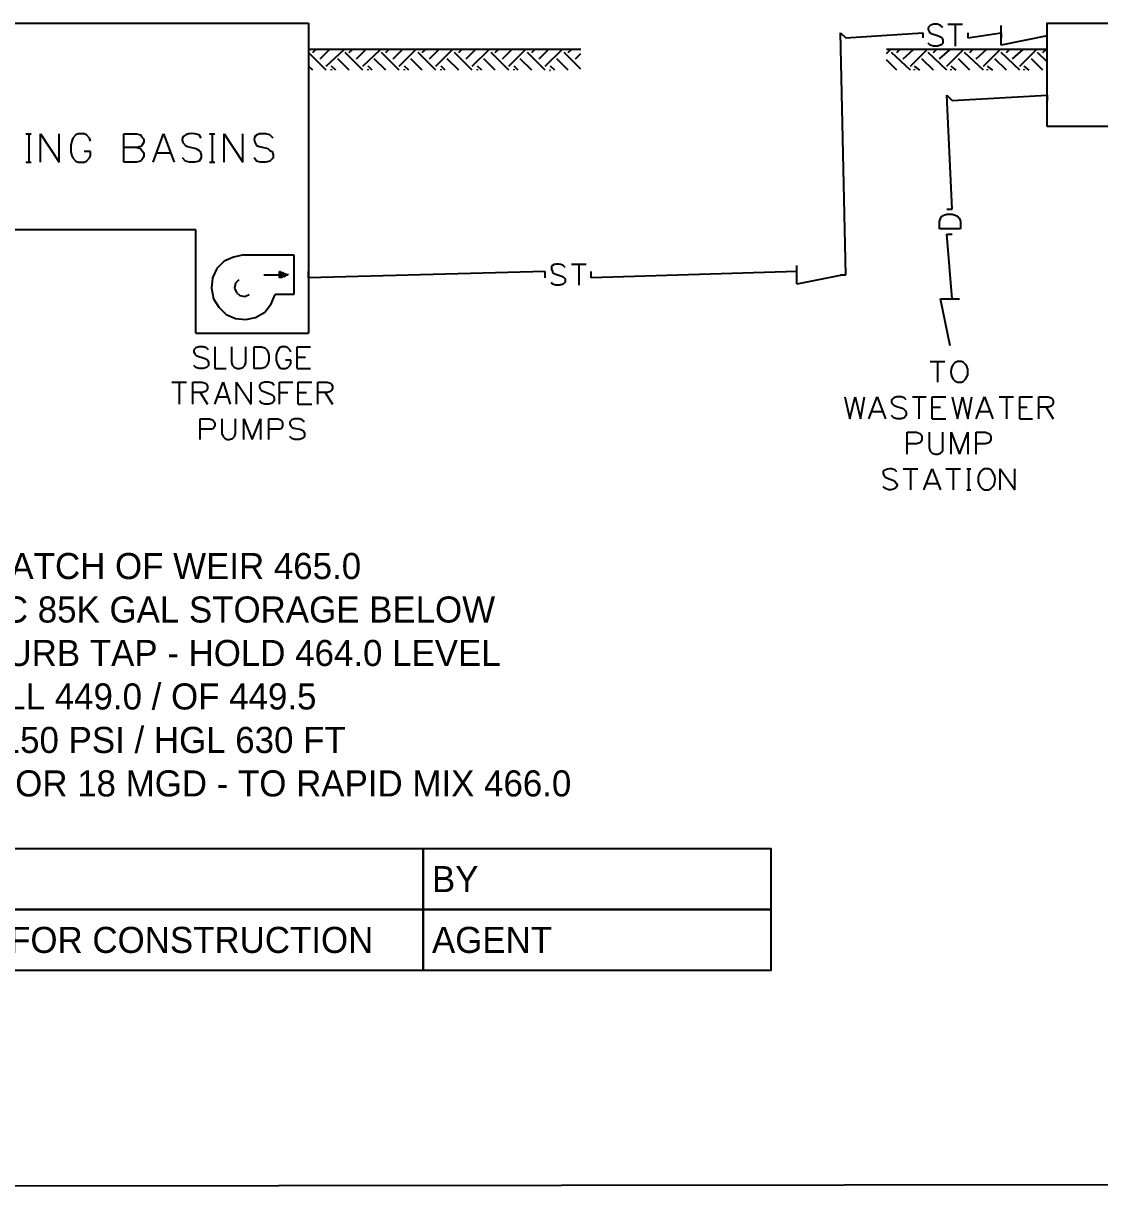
# Model space of a CAD drawing. Header units: metres. Extents: x 45 to 1207, y 17 to 774.
# Drawn here: x 389.2 to 636.8, y 17 to 284.9 of the extents above; entities that cross this region are included whole.
import ezdxf

# ---------------------------------------------------------------- set-up
doc = ezdxf.new("R2010")
doc.units = ezdxf.units.M
doc.layers.add('REV-AGENT', color=1, linetype='Continuous')

msp = doc.modelspace()

# ---------------------------------------------------------------- linework, layer by layer
for p, q in [((280.56, 284.88), (454.8, 284.88)), ((454.8, 284.88), (454.8, 213.6)), ((597.84, 284.4), (597.36, 283.92)), ((597.36, 283.92), (597.36, 283.44)), ((598.56, 284.64), (597.84, 284.4)), ((599.52, 284.64), (598.56, 284.64)), ((600.24, 284.4), (599.52, 284.64)), ((600.72, 283.92), (600.24, 284.4)), ((601.92, 284.64), (605.28, 284.64)), ((603.6, 284.64), (603.6, 279.6)), ((614.16, 279.84), (614.16, 284.4)), ((578.4, 227.04), (577.2, 282.72)), ((578.4, 227.04), (577.2, 282.72)), ((577.2, 282.72), (578.4, 281.52)), ((577.2, 282.72), (578.4, 281.52)), ((578.4, 281.52), (596.16, 282.72)), ((578.4, 281.52), (596.16, 282.72)), ((596.16, 282.72), (596.16, 281.52)), ((597.36, 283.44), (597.6, 282.96)), ((597.6, 282.96), (597.84, 282.72)), ((597.84, 282.72), (598.32, 282.48)), ((598.32, 282.48), (599.76, 282)), ((599.76, 282), (600.24, 281.76)), ((600.24, 281.76), (600.48, 281.52)), ((600.48, 281.52), (600.72, 281.04)), ((606.48, 282.72), (606.48, 281.52)), ((606.48, 281.52), (614.16, 282.72)), ((606.48, 281.52), (614.16, 282.72)), ((614.16, 282.72), (614.16, 281.52)), ((624.72, 282), (614.16, 279.84)), ((517.44, 278.88), (454.8, 278.88)), ((455.76, 278.16), (456.48, 278.88)), ((457.44, 276.72), (459.6, 278.88)), ((458.88, 275.04), (462.96, 278.88)), ((464.16, 278.16), (464.88, 278.88)), ((465.84, 276.72), (468, 278.88)), ((467.28, 275.04), (471.36, 278.88)), ((472.56, 278.16), (473.28, 278.88)), ((474.24, 276.72), (476.4, 278.88)), ((475.68, 275.04), (479.52, 278.88)), ((480.96, 278.16), (481.68, 278.88)), ((482.64, 276.72), (484.8, 278.88)), ((484.08, 275.04), (487.92, 278.88)), ((489.36, 278.16), (490.08, 278.88)), ((491.04, 276.72), (493.2, 278.88)), ((492.48, 275.04), (496.32, 278.88)), ((497.76, 278.16), (498.48, 278.88)), ((499.44, 276.72), (501.6, 278.88)), ((500.88, 275.04), (504.72, 278.88)), ((506.16, 278.16), (506.88, 278.88)), ((507.84, 276.72), (510, 278.88)), ((509.28, 275.04), (513.12, 278.88)), ((514.56, 278.16), (515.28, 278.88)), ((624.72, 278.88), (587.76, 278.88)), ((587.76, 277.92), (588.72, 278.88)), ((590.16, 278.16), (590.88, 278.88)), ((591.6, 276.72), (594, 278.88)), ((593.28, 275.04), (597.12, 278.88)), ((597.84, 279.84), (597.36, 280.32)), ((598.56, 279.6), (597.84, 279.84)), ((599.52, 279.6), (598.56, 279.6)), ((598.56, 278.16), (599.28, 278.88)), ((600.24, 279.84), (599.52, 279.6)), ((600, 276.72), (602.4, 278.88)), ((600.72, 280.32), (600.24, 279.84)), ((600.72, 281.04), (600.72, 280.32)), ((601.68, 275.04), (605.52, 278.88)), ((606.96, 278.16), (607.68, 278.88)), ((608.4, 276.72), (610.8, 278.88)), ((610.08, 275.04), (613.92, 278.88)), ((615.36, 278.16), (616.08, 278.88)), ((616.8, 276.72), (619.2, 278.88)), ((618.48, 275.04), (622.32, 278.88)), ((623.76, 278.16), (624.48, 278.88)), ((458.88, 274.08), (454.8, 278.16)), ((464.16, 274.08), (461.52, 276.72)), ((467.28, 274.08), (463.2, 278.16)), ((472.56, 274.08), (469.92, 276.72)), ((475.68, 274.08), (471.6, 278.16)), ((480.96, 274.08), (478.32, 276.72)), ((484.08, 274.08), (480, 278.16)), ((489.36, 274.08), (486.72, 276.72)), ((492.48, 274.08), (488.4, 278.16)), ((497.76, 274.08), (495.12, 276.72)), ((500.88, 274.08), (496.8, 278.16)), ((506.16, 274.08), (503.52, 276.72)), ((509.28, 274.08), (505.2, 278.16)), ((514.56, 274.08), (511.92, 276.72)), ((517.44, 274.32), (513.6, 278.16)), ((516.24, 276.72), (517.44, 277.92)), ((590.16, 274.08), (587.76, 276.48)), ((593.28, 274.08), (588.96, 278.16)), ((598.56, 274.08), (595.92, 276.72)), ((601.68, 274.08), (597.36, 278.16)), ((606.96, 274.08), (604.32, 276.72)), ((610.08, 274.08), (605.76, 278.16)), ((615.36, 274.08), (612.72, 276.72)), ((618.48, 274.08), (614.16, 278.16)), ((623.76, 274.08), (621.12, 276.72)), ((624.72, 276), (622.56, 278.16)), ((455.76, 274.08), (454.8, 275.04)), ((461.04, 274.08), (460.08, 275.04)), ((460.08, 274.08), (460.08, 274.32)), ((469.44, 274.08), (468.48, 275.04)), ((468.48, 274.08), (468.48, 274.32)), ((477.84, 274.08), (476.88, 275.04)), ((476.88, 274.08), (476.88, 274.32)), ((486.24, 274.08), (485.28, 275.04)), ((485.28, 274.08), (485.28, 274.32)), ((494.64, 274.08), (493.68, 275.04)), ((493.68, 274.08), (493.68, 274.32)), ((503.04, 274.08), (502.08, 275.04)), ((502.08, 274.08), (502.08, 274.32)), ((510.24, 274.08), (510.48, 274.08)), ((511.44, 274.08), (510.48, 275.04)), ((595.44, 274.08), (594.24, 275.04)), ((594.24, 274.08), (594.24, 274.32)), ((603.84, 274.08), (602.64, 275.04)), ((602.64, 274.08), (602.64, 274.32)), ((612.24, 274.08), (611.04, 275.04)), ((611.04, 274.08), (611.04, 274.32)), ((620.64, 274.08), (619.44, 275.04)), ((619.44, 274.08), (619.44, 274.32)), ((602.88, 242.16), (601.68, 268.32)), ((602.88, 242.16), (601.68, 268.32)), ((601.68, 268.32), (602.88, 267.12)), ((601.68, 268.32), (602.88, 267.12)), ((602.88, 267.12), (624.72, 268.32)), ((602.88, 267.12), (624.72, 268.32)), ((624.72, 268.32), (624.72, 267.12)), ((389.76, 259.44), (390.96, 259.44)), ((390.48, 252.96), (390.48, 259.44)), ((393.12, 252.96), (393.12, 259.44)), ((393.12, 259.44), (397.44, 252.96)), ((397.44, 252.96), (397.44, 259.44)), ((400.32, 257.76), (400.08, 256.8)), ((400.56, 258.48), (400.32, 257.76)), ((401.28, 259.2), (400.56, 258.48)), ((401.76, 259.44), (401.28, 259.2)), ((403.2, 259.44), (401.76, 259.44)), ((403.68, 259.2), (403.2, 259.44)), ((404.4, 258.48), (403.68, 259.2)), ((404.64, 257.76), (404.4, 258.48)), ((412.32, 252.96), (412.32, 259.44)), ((412.32, 259.44), (415.2, 259.44)), ((415.2, 259.44), (416.16, 259.2)), ((416.16, 259.2), (416.4, 258.72)), ((416.4, 258.72), (416.88, 258.24)), ((416.88, 257.52), (416.4, 256.8)), ((416.88, 258.24), (416.88, 257.52)), ((419.04, 252.96), (421.44, 259.44)), ((421.44, 259.44), (423.84, 252.96)), ((429.6, 259.2), (428.64, 259.44)), ((430.08, 258.48), (429.6, 259.2)), ((432, 259.44), (433.2, 259.44)), ((432.72, 252.96), (432.72, 259.44)), ((435.36, 252.96), (435.36, 259.44)), ((435.36, 259.44), (439.68, 252.96)), ((439.68, 252.96), (439.68, 259.44)), ((445.92, 259.2), (444.96, 259.44)), ((446.64, 258.48), (445.92, 259.2)), ((400.08, 256.8), (400.08, 255.36)), ((400.08, 255.36), (400.32, 254.4)), ((404.64, 255.36), (403.2, 255.36)), ((404.64, 254.4), (404.64, 255.36)), ((415.2, 256.32), (412.32, 256.32)), ((416.16, 256.56), (415.2, 256.32)), ((415.2, 256.32), (416.16, 256.08)), ((416.4, 256.8), (416.16, 256.56)), ((416.16, 256.08), (416.4, 255.6)), ((416.4, 255.6), (416.88, 255.12)), ((416.88, 255.12), (416.88, 254.16)), ((420, 255.12), (423.12, 255.12)), ((426.48, 256.8), (426.96, 256.56)), ((426.96, 256.56), (428.88, 256.08)), ((428.88, 256.08), (429.6, 255.6)), ((429.6, 255.6), (429.84, 255.36)), ((429.84, 255.36), (430.08, 254.64)), ((430.08, 254.64), (430.08, 253.92)), ((442.8, 256.8), (443.52, 256.56)), ((443.52, 256.56), (445.44, 256.08)), ((445.44, 256.08), (445.92, 255.6)), ((445.92, 255.6), (446.4, 255.36)), ((446.4, 255.36), (446.64, 254.64)), ((446.64, 254.64), (446.64, 253.92)), ((389.76, 252.96), (390.96, 252.96)), ((400.32, 254.4), (400.56, 253.92)), ((400.56, 253.92), (401.28, 253.2)), ((401.28, 253.2), (401.76, 252.96)), ((401.76, 252.96), (403.2, 252.96)), ((403.2, 252.96), (403.68, 253.2)), ((403.68, 253.2), (404.4, 253.92)), ((404.4, 253.92), (404.64, 254.4)), ((415.2, 252.96), (412.32, 252.96)), ((416.16, 253.2), (415.2, 252.96)), ((416.4, 253.44), (416.16, 253.2)), ((416.88, 254.16), (416.4, 253.44)), ((426.48, 253.2), (425.76, 253.92)), ((427.44, 252.96), (426.48, 253.2)), ((428.64, 252.96), (427.44, 252.96)), ((429.6, 253.2), (428.64, 252.96)), ((430.08, 253.92), (429.6, 253.2)), ((432, 252.96), (433.2, 252.96)), ((442.8, 253.2), (442.32, 253.92)), ((443.76, 252.96), (442.8, 253.2)), ((444.96, 252.96), (443.76, 252.96)), ((445.92, 253.2), (444.96, 252.96)), ((446.64, 253.92), (445.92, 253.2)), ((601.68, 242.16), (602.88, 242.16)), ((600, 239.28), (600.24, 240)), ((600, 237.6), (600, 239.28)), ((600.24, 240), (600.48, 240.48)), ((600.48, 240.48), (600.96, 240.72)), ((600.96, 240.72), (601.68, 240.96)), ((601.68, 240.96), (602.88, 240.96)), ((602.88, 240.96), (603.6, 240.72)), ((603.6, 240.72), (604.08, 240.48)), ((604.08, 240.48), (604.56, 240)), ((604.56, 240), (604.8, 239.28)), ((604.8, 239.28), (604.8, 237.6)), ((428.88, 237.36), (280.56, 237.36)), ((428.88, 213.6), (428.88, 237.36)), ((604.8, 237.6), (600, 237.6)), ((602.88, 221.52), (601.68, 236.4)), ((602.88, 221.52), (601.68, 236.4)), ((601.68, 236.4), (602.88, 236.4)), ((437.52, 231.12), (435.36, 230.16)), ((439.92, 231.6), (437.52, 231.12)), ((439.92, 231.6), (451.44, 231.6)), ((451.44, 231.6), (451.44, 222.48)), ((433.68, 228.48), (432.72, 226.32)), ((435.36, 230.16), (433.68, 228.48)), ((448.08, 227.76), (448.32, 227.76)), ((448.32, 227.76), (448.08, 227.52)), ((448.08, 227.52), (448.32, 227.76)), ((448.32, 227.76), (448.08, 227.52)), ((448.08, 227.52), (448.32, 227.76)), ((448.32, 227.76), (448.08, 227.52)), ((448.08, 227.52), (448.32, 227.76)), ((448.32, 227.76), (448.08, 227.52)), ((448.08, 227.52), (448.32, 227.76)), ((448.32, 227.76), (448.08, 227.52)), ((448.08, 227.52), (448.32, 227.76)), ((448.32, 227.76), (448.08, 227.52)), ((448.08, 227.52), (448.32, 227.76)), ((448.32, 227.76), (448.08, 227.52)), ((448.08, 227.52), (448.32, 227.76)), ((448.32, 227.76), (448.08, 227.52)), ((448.08, 227.52), (448.32, 227.76)), ((448.32, 227.76), (448.08, 227.52)), ((448.08, 227.52), (448.32, 227.76)), ((448.32, 227.76), (448.08, 227.52)), ((448.08, 227.52), (448.32, 227.76)), ((448.32, 227.76), (448.08, 227.52)), ((448.08, 227.52), (448.32, 227.76)), ((448.32, 227.76), (448.08, 227.52)), ((448.08, 227.52), (448.32, 227.76)), ((448.32, 227.76), (448.08, 227.52)), ((448.08, 227.52), (448.32, 227.76)), ((448.32, 227.76), (448.08, 227.52)), ((448.08, 227.52), (448.32, 227.76)), ((448.32, 227.76), (448.08, 227.52)), ((448.08, 227.52), (448.32, 227.76)), ((448.32, 227.76), (448.08, 227.52)), ((448.08, 227.52), (448.32, 227.76)), ((448.32, 227.76), (448.08, 227.52)), ((448.08, 227.52), (448.32, 227.76)), ((448.32, 227.76), (448.08, 227.52)), ((448.08, 227.52), (448.32, 227.76)), ((448.32, 227.76), (448.08, 227.52)), ((448.08, 227.52), (448.32, 227.76)), ((448.32, 227.76), (448.08, 227.52)), ((448.08, 227.52), (448.32, 227.76)), ((448.32, 227.76), (448.08, 227.52)), ((448.08, 227.52), (448.32, 227.76)), ((448.32, 227.76), (448.08, 227.52)), ((448.08, 227.52), (448.32, 227.76)), ((448.32, 227.76), (448.08, 227.52)), ((448.08, 227.52), (448.32, 227.76)), ((448.32, 227.76), (448.08, 227.52)), ((448.08, 227.52), (448.32, 227.76)), ((448.32, 227.76), (448.08, 227.52)), ((448.08, 227.52), (448.32, 227.76)), ((448.32, 227.76), (448.08, 227.52)), ((448.08, 227.52), (448.32, 227.76)), ((448.32, 227.76), (448.08, 227.52)), ((448.08, 227.52), (448.32, 227.76)), ((448.32, 227.76), (448.08, 227.52)), ((448.08, 227.52), (448.32, 227.76)), ((448.32, 227.76), (448.08, 227.52)), ((448.08, 227.52), (448.32, 227.76)), ((448.32, 227.76), (448.08, 227.52)), ((448.08, 227.52), (448.32, 227.76)), ((448.32, 227.76), (448.08, 227.52)), ((448.08, 227.52), (448.32, 227.76)), ((448.32, 227.76), (448.08, 227.52)), ((448.08, 227.52), (448.32, 227.76)), ((448.32, 227.76), (448.08, 227.52)), ((448.08, 227.52), (448.32, 227.76)), ((448.32, 227.76), (448.08, 227.52)), ((448.08, 227.52), (448.32, 227.76)), ((448.32, 227.76), (448.08, 227.52)), ((448.08, 227.52), (448.32, 227.76)), ((448.32, 227.76), (448.08, 227.52)), ((448.08, 227.52), (448.32, 227.76)), ((448.32, 227.76), (448.08, 227.52)), ((448.08, 227.52), (448.32, 227.76)), ((448.32, 227.76), (448.08, 227.52)), ((448.08, 227.52), (448.32, 227.76)), ((448.32, 227.76), (448.08, 227.52)), ((448.08, 227.52), (448.32, 227.76)), ((448.32, 227.76), (448.08, 227.52)), ((448.08, 227.52), (448.32, 227.76)), ((448.32, 227.76), (448.08, 227.52)), ((448.08, 227.52), (448.32, 227.76)), ((448.32, 227.76), (448.08, 227.52)), ((448.08, 227.52), (448.32, 227.76)), ((448.32, 227.76), (448.08, 227.52)), ((448.08, 227.52), (448.32, 227.76)), ((448.32, 227.76), (448.08, 227.52)), ((448.08, 227.52), (448.32, 227.76)), ((448.32, 227.76), (448.08, 227.52)), ((448.08, 227.52), (448.32, 227.76)), ((448.32, 227.76), (448.08, 227.52)), ((448.08, 227.52), (448.32, 227.76)), ((448.32, 227.76), (448.08, 227.52)), ((448.08, 227.52), (448.32, 227.76)), ((448.32, 227.76), (448.08, 227.52)), ((448.08, 227.52), (448.32, 227.76)), ((448.32, 227.76), (448.08, 227.52)), ((448.08, 227.52), (448.32, 227.76)), ((448.32, 227.76), (448.08, 227.52)), ((448.08, 227.52), (448.32, 227.76)), ((448.32, 227.76), (448.08, 227.52)), ((448.08, 227.52), (448.32, 227.76)), ((448.32, 227.76), (448.08, 227.52)), ((448.08, 227.52), (448.32, 227.76)), ((448.32, 227.76), (448.08, 227.52)), ((448.08, 227.52), (448.32, 227.76)), ((448.32, 227.76), (448.08, 227.52)), ((448.08, 227.52), (448.32, 227.76)), ((448.32, 227.76), (448.08, 227.52)), ((448.08, 227.52), (448.32, 227.76)), ((448.32, 227.76), (448.08, 227.52)), ((448.08, 227.52), (448.32, 227.76)), ((448.32, 227.76), (448.08, 227.52)), ((448.08, 227.52), (448.32, 227.76)), ((448.32, 227.76), (448.08, 227.52)), ((448.08, 227.52), (448.32, 227.76)), ((448.32, 227.76), (448.08, 227.52)), ((448.08, 227.52), (448.32, 227.76)), ((448.32, 227.76), (448.08, 227.52)), ((448.08, 227.52), (448.32, 227.76)), ((448.32, 227.76), (448.08, 227.52)), ((448.08, 227.52), (448.32, 227.76)), ((448.32, 227.76), (448.08, 227.52)), ((448.08, 227.52), (448.32, 227.76)), ((448.32, 227.76), (448.08, 227.52)), ((448.08, 227.52), (448.32, 227.76)), ((448.32, 227.76), (448.08, 227.52)), ((448.08, 227.52), (448.32, 227.76)), ((448.32, 227.76), (448.08, 227.52)), ((448.08, 227.52), (448.32, 227.76)), ((448.32, 227.76), (448.08, 227.52)), ((448.08, 227.52), (448.32, 227.76)), ((448.08, 227.76), (450, 227.04)), ((448.08, 226.32), (448.08, 227.76)), ((509.28, 227.76), (454.8, 226.32)), ((509.28, 227.76), (454.8, 226.32)), ((454.8, 226.32), (454.8, 227.76)), ((509.28, 226.32), (509.28, 227.76)), ((510.96, 227.76), (510.96, 227.52)), ((513.84, 228.72), (513.36, 229.2)), ((515.28, 229.44), (518.64, 229.44)), ((516.96, 229.44), (516.96, 224.64)), ((567.12, 227.76), (519.84, 226.32)), ((567.12, 227.76), (519.84, 226.32)), ((519.84, 226.32), (519.84, 227.76)), ((567.12, 224.88), (567.12, 229.2)), ((567.12, 226.32), (567.12, 227.76)), ((432.72, 226.32), (432.48, 223.92)), ((438, 225.12), (437.76, 223.92)), ((438.72, 225.84), (438, 225.12)), ((444.48, 227.04), (448.08, 227.04)), ((448.08, 227.28), (448.56, 227.52)), ((448.56, 227.52), (448.08, 227.04)), ((448.08, 227.04), (448.56, 227.52)), ((448.56, 227.52), (448.08, 227.04)), ((448.08, 227.04), (448.56, 227.52)), ((448.56, 227.52), (448.08, 227.04)), ((448.08, 227.04), (448.56, 227.52)), ((448.56, 227.52), (448.08, 227.04)), ((448.08, 227.04), (448.56, 227.52)), ((448.56, 227.52), (448.08, 227.04)), ((448.08, 227.04), (448.56, 227.52)), ((448.56, 227.52), (448.08, 227.04)), ((448.08, 227.04), (448.56, 227.52)), ((448.56, 227.52), (448.08, 227.04)), ((448.08, 227.04), (448.56, 227.52)), ((448.56, 227.52), (448.08, 227.04)), ((448.08, 227.04), (448.56, 227.52)), ((448.56, 227.52), (448.08, 227.04)), ((448.08, 227.04), (448.56, 227.52)), ((448.56, 227.52), (448.08, 227.04)), ((448.08, 227.04), (448.56, 227.52)), ((448.56, 227.52), (448.08, 227.04)), ((448.08, 227.04), (448.56, 227.52)), ((448.56, 227.52), (448.08, 227.04)), ((448.08, 227.04), (448.56, 227.52)), ((448.56, 227.52), (448.08, 227.04)), ((448.08, 227.04), (448.56, 227.52)), ((448.56, 227.52), (448.08, 227.04)), ((448.08, 227.04), (448.56, 227.52)), ((448.56, 227.52), (448.08, 227.04)), ((448.08, 227.04), (448.56, 227.52)), ((448.56, 227.52), (448.08, 227.04)), ((448.08, 227.04), (448.56, 227.52)), ((448.56, 227.52), (448.08, 227.04)), ((448.08, 227.04), (448.56, 227.52)), ((448.56, 227.52), (448.08, 227.04)), ((448.08, 227.04), (448.56, 227.52)), ((448.56, 227.52), (448.08, 227.04)), ((448.08, 227.04), (448.56, 227.52)), ((448.56, 227.52), (448.08, 227.04)), ((448.08, 227.04), (448.56, 227.52)), ((448.56, 227.52), (448.08, 227.04)), ((448.08, 227.04), (448.56, 227.52)), ((448.56, 227.52), (448.08, 227.04)), ((448.08, 227.04), (448.56, 227.52)), ((448.56, 227.52), (448.08, 227.04)), ((448.08, 227.04), (448.56, 227.52)), ((448.56, 227.52), (448.08, 227.04)), ((448.08, 227.04), (448.56, 227.52)), ((448.56, 227.52), (448.08, 227.04)), ((448.08, 227.04), (448.8, 227.52)), ((448.8, 227.52), (448.08, 227.04)), ((448.08, 227.04), (448.8, 227.52)), ((448.8, 227.52), (448.08, 227.04)), ((448.08, 227.04), (448.8, 227.52)), ((448.8, 227.52), (448.08, 227.04)), ((448.08, 227.04), (448.8, 227.52)), ((448.8, 227.52), (448.08, 227.04)), ((448.08, 227.04), (448.8, 227.52)), ((448.8, 227.52), (448.08, 227.04)), ((448.08, 227.04), (448.8, 227.52)), ((448.8, 227.52), (448.08, 227.04)), ((448.08, 227.04), (448.8, 227.52)), ((448.8, 227.52), (448.08, 227.04)), ((448.08, 227.04), (448.8, 227.52)), ((448.8, 227.52), (448.08, 227.04)), ((448.08, 227.04), (448.8, 227.52)), ((448.8, 227.52), (448.08, 227.04)), ((448.08, 227.04), (448.8, 227.52)), ((448.8, 227.52), (448.08, 227.04)), ((448.08, 227.04), (448.8, 227.52)), ((448.8, 227.52), (448.08, 227.04)), ((448.08, 227.04), (448.8, 227.52)), ((448.8, 227.52), (448.08, 227.04)), ((448.08, 227.04), (448.8, 227.52)), ((448.8, 227.52), (448.08, 227.04)), ((448.08, 227.04), (448.8, 227.52)), ((448.8, 227.52), (448.08, 227.04)), ((448.08, 227.04), (448.8, 227.52)), ((448.8, 227.52), (448.08, 227.04)), ((448.08, 227.04), (448.8, 227.52)), ((448.8, 227.52), (448.08, 227.04)), ((448.08, 227.04), (448.8, 227.52)), ((448.8, 227.52), (448.08, 227.04)), ((448.08, 227.04), (448.8, 227.52)), ((448.8, 227.52), (448.08, 227.04)), ((448.08, 227.04), (448.8, 227.52)), ((448.8, 227.52), (448.08, 227.04)), ((448.08, 227.04), (448.8, 227.52)), ((448.8, 227.52), (448.08, 227.04)), ((448.08, 227.04), (448.8, 227.52)), ((448.8, 227.52), (448.08, 227.04)), ((448.08, 227.04), (448.8, 227.52)), ((448.8, 227.52), (448.08, 227.04)), ((448.08, 227.04), (448.8, 227.52)), ((448.8, 227.52), (448.08, 227.04)), ((448.08, 227.04), (448.8, 227.52)), ((448.8, 227.52), (448.08, 227.04)), ((448.08, 227.04), (448.8, 227.52)), ((448.8, 227.52), (448.08, 227.04)), ((448.08, 227.04), (448.8, 227.52)), ((448.8, 227.52), (448.08, 227.04)), ((448.08, 227.04), (448.8, 227.52)), ((448.08, 227.04), (448.8, 227.52)), ((448.8, 227.52), (448.08, 227.04)), ((448.08, 226.8), (449.04, 227.52)), ((449.04, 227.52), (448.08, 226.56)), ((448.08, 226.56), (449.04, 227.52)), ((449.04, 227.52), (448.08, 226.56)), ((448.08, 226.56), (449.04, 227.52)), ((449.04, 227.52), (448.08, 226.56)), ((448.08, 226.56), (449.04, 227.52)), ((449.04, 227.52), (448.08, 226.56)), ((448.08, 226.56), (449.04, 227.52)), ((449.04, 227.52), (448.08, 226.56)), ((448.08, 226.56), (449.04, 227.52)), ((449.04, 227.52), (448.08, 226.56)), ((448.08, 226.56), (449.04, 227.52)), ((449.04, 227.52), (448.08, 226.56)), ((448.08, 226.56), (449.04, 227.52)), ((449.04, 227.52), (448.08, 226.56)), ((448.08, 226.56), (449.04, 227.52)), ((449.04, 227.52), (448.08, 226.56)), ((448.08, 226.56), (449.04, 227.52)), ((449.04, 227.52), (448.08, 226.56)), ((448.08, 226.56), (449.04, 227.52)), ((449.04, 227.52), (448.08, 226.56)), ((448.08, 226.56), (449.04, 227.52)), ((449.04, 227.52), (448.08, 226.56)), ((448.08, 226.56), (449.04, 227.52)), ((449.04, 227.52), (448.08, 226.56)), ((448.08, 226.56), (449.04, 227.52)), ((449.04, 227.52), (448.08, 226.56)), ((448.08, 226.56), (449.04, 227.52)), ((449.04, 227.52), (448.08, 226.56)), ((448.08, 226.56), (449.04, 227.52)), ((449.04, 227.52), (448.08, 226.56)), ((448.08, 226.56), (449.04, 227.52)), ((449.04, 227.52), (448.08, 226.56)), ((448.08, 226.56), (449.04, 227.52)), ((449.04, 227.52), (448.08, 226.56)), ((448.08, 226.56), (449.04, 227.52)), ((449.04, 227.52), (448.08, 226.56)), ((448.08, 226.56), (449.04, 227.52)), ((449.04, 227.52), (448.08, 226.56)), ((448.08, 226.56), (449.04, 227.52)), ((449.04, 227.52), (448.08, 226.56)), ((448.08, 226.56), (449.04, 227.52)), ((449.04, 227.52), (448.08, 226.56)), ((448.08, 226.56), (449.04, 227.52)), ((449.04, 227.52), (448.08, 226.56)), ((448.08, 226.56), (449.04, 227.52)), ((449.04, 227.52), (448.08, 226.56)), ((448.08, 226.56), (449.04, 227.52)), ((449.04, 227.52), (448.08, 226.56)), ((448.08, 226.56), (449.04, 227.52)), ((449.04, 227.52), (448.08, 226.56)), ((448.08, 226.56), (449.04, 227.52)), ((449.04, 227.52), (448.08, 226.56)), ((448.08, 226.56), (449.04, 227.52)), ((449.04, 227.52), (448.08, 226.56)), ((448.08, 226.56), (449.04, 227.52)), ((449.04, 227.52), (448.08, 226.56)), ((448.08, 226.56), (449.04, 227.52)), ((449.04, 227.52), (448.08, 226.56)), ((448.08, 226.56), (449.04, 227.52)), ((449.04, 227.52), (448.08, 226.56)), ((448.08, 226.56), (449.04, 227.52)), ((449.04, 227.52), (448.08, 226.56)), ((448.08, 226.56), (449.04, 227.52)), ((449.04, 227.52), (448.08, 226.56)), ((448.08, 226.56), (449.04, 227.52)), ((449.04, 227.52), (448.08, 226.56)), ((448.08, 226.56), (449.04, 227.52)), ((449.04, 227.52), (448.08, 226.56)), ((448.08, 226.56), (449.04, 227.52)), ((449.04, 227.52), (448.08, 226.56)), ((448.08, 226.56), (449.04, 227.52)), ((449.04, 227.52), (448.08, 226.56)), ((448.08, 226.56), (449.04, 227.52)), ((449.04, 227.52), (448.08, 226.56)), ((448.08, 226.56), (449.04, 227.52)), ((449.04, 227.52), (448.08, 226.56)), ((448.08, 226.56), (449.04, 227.52)), ((449.04, 227.52), (448.08, 226.56)), ((448.08, 226.56), (449.04, 227.52)), ((449.04, 227.52), (448.08, 226.56)), ((448.08, 226.56), (449.04, 227.52)), ((449.04, 227.52), (448.08, 226.56)), ((448.08, 226.56), (449.04, 227.52)), ((449.04, 227.52), (448.08, 226.56)), ((448.08, 226.56), (449.04, 227.52)), ((449.04, 227.52), (448.08, 226.56)), ((448.08, 226.56), (449.04, 227.52)), ((449.04, 227.52), (448.08, 226.56)), ((448.08, 226.56), (449.04, 227.52)), ((449.04, 227.52), (448.08, 226.56)), ((448.08, 226.56), (449.04, 227.52)), ((449.04, 227.52), (448.08, 226.56)), ((448.08, 226.56), (449.04, 227.52)), ((449.04, 227.52), (448.08, 226.56)), ((448.08, 226.56), (449.04, 227.52)), ((449.04, 227.52), (448.08, 226.56)), ((448.08, 226.56), (449.04, 227.52)), ((449.04, 227.52), (448.08, 226.56)), ((448.08, 226.56), (449.04, 227.52)), ((449.04, 227.52), (448.08, 226.56)), ((448.08, 226.56), (449.04, 227.52)), ((448.08, 226.56), (449.04, 227.28)), ((449.04, 227.28), (448.08, 226.56)), ((448.08, 226.32), (449.28, 227.28)), ((449.28, 227.28), (448.08, 226.32)), ((450, 227.04), (448.08, 226.32)), ((448.56, 226.32), (449.52, 227.28)), ((449.52, 227.28), (448.56, 226.32)), ((448.56, 226.32), (449.52, 227.28)), ((449.52, 227.28), (448.56, 226.56)), ((448.56, 226.56), (449.52, 227.28)), ((449.52, 227.28), (448.56, 226.56)), ((448.56, 226.56), (449.52, 227.28)), ((449.52, 227.28), (448.56, 226.56)), ((448.56, 226.56), (449.52, 227.28)), ((449.52, 227.28), (448.56, 226.56)), ((448.56, 226.56), (449.52, 227.28)), ((449.52, 227.28), (448.56, 226.56)), ((448.56, 226.56), (449.52, 227.28)), ((449.52, 227.28), (448.56, 226.56)), ((448.56, 226.56), (449.52, 227.28)), ((449.52, 227.28), (448.8, 226.56)), ((448.8, 226.56), (449.52, 227.28)), ((449.52, 227.28), (448.8, 226.56)), ((448.8, 226.56), (449.52, 227.28)), ((449.52, 227.28), (448.8, 226.56)), ((448.8, 226.56), (449.52, 227.28)), ((449.52, 227.28), (448.8, 226.56)), ((448.8, 226.56), (449.52, 227.28)), ((449.52, 227.28), (448.8, 226.56)), ((448.8, 226.56), (449.52, 227.28)), ((449.52, 227.28), (448.8, 226.56)), ((448.8, 226.56), (449.52, 227.28)), ((449.52, 227.28), (448.8, 226.56)), ((448.8, 226.56), (449.52, 227.28)), ((449.52, 227.28), (448.8, 226.56)), ((448.8, 226.56), (449.52, 227.28)), ((449.52, 227.28), (448.8, 226.56)), ((448.8, 226.56), (449.52, 227.28)), ((449.52, 227.28), (448.8, 226.56)), ((448.8, 226.56), (449.52, 227.28)), ((449.52, 227.28), (448.8, 226.56)), ((448.8, 226.56), (449.52, 227.28)), ((449.52, 227.28), (448.8, 226.56)), ((448.8, 226.56), (449.52, 227.28)), ((449.52, 227.28), (448.8, 226.56)), ((448.8, 226.56), (449.52, 227.28)), ((449.52, 227.28), (448.8, 226.56)), ((448.8, 226.56), (449.52, 227.28)), ((449.52, 227.28), (448.8, 226.56)), ((448.8, 226.56), (449.52, 227.28)), ((449.52, 227.28), (448.8, 226.56)), ((448.8, 226.56), (449.52, 227.28)), ((449.52, 227.28), (448.8, 226.56)), ((448.8, 226.56), (449.52, 227.28)), ((449.52, 227.28), (448.8, 226.56)), ((448.8, 226.56), (449.52, 227.28)), ((449.52, 227.28), (448.8, 226.56)), ((448.8, 226.56), (449.52, 227.28)), ((449.52, 227.28), (448.8, 226.56)), ((448.8, 226.56), (449.52, 227.28)), ((449.52, 227.28), (448.8, 226.56)), ((448.8, 226.56), (449.52, 227.28)), ((449.52, 227.28), (448.8, 226.56)), ((448.8, 226.56), (449.52, 227.28)), ((449.52, 227.28), (448.8, 226.56)), ((448.8, 226.56), (449.52, 227.28)), ((449.52, 227.28), (448.8, 226.56)), ((448.8, 226.56), (449.52, 227.28)), ((449.52, 227.28), (448.8, 226.56)), ((448.8, 226.56), (449.52, 227.28)), ((449.52, 227.28), (448.8, 226.56)), ((448.8, 226.56), (449.52, 227.28)), ((449.52, 227.28), (448.8, 226.56)), ((448.8, 226.56), (449.52, 227.28)), ((449.52, 227.28), (448.8, 226.56)), ((448.8, 226.56), (449.52, 227.28)), ((449.52, 227.28), (448.8, 226.56)), ((448.8, 226.56), (449.52, 227.28)), ((449.52, 227.28), (448.8, 226.56)), ((448.8, 226.56), (449.52, 227.28)), ((449.52, 227.28), (448.8, 226.56)), ((448.8, 226.56), (449.52, 227.28)), ((449.52, 227.28), (448.8, 226.56)), ((448.8, 226.56), (449.52, 227.28)), ((449.52, 227.28), (448.8, 226.56)), ((448.8, 226.56), (449.52, 227.28)), ((449.52, 227.28), (448.8, 226.56)), ((448.8, 226.56), (449.52, 227.28)), ((449.52, 227.28), (448.8, 226.56)), ((448.8, 226.56), (449.52, 227.28)), ((449.52, 227.28), (448.8, 226.56)), ((448.8, 226.56), (449.52, 227.28)), ((449.52, 227.28), (448.8, 226.56)), ((448.8, 226.56), (449.52, 227.28)), ((449.52, 227.28), (448.8, 226.56)), ((448.8, 226.56), (449.52, 227.28)), ((449.52, 227.28), (448.8, 226.56)), ((448.8, 226.56), (449.52, 227.28)), ((449.52, 227.28), (448.8, 226.56)), ((448.8, 226.56), (449.52, 227.28)), ((449.52, 227.28), (448.8, 226.56)), ((448.8, 226.56), (449.52, 227.28)), ((449.52, 227.28), (448.8, 226.56)), ((448.8, 226.56), (449.52, 227.28)), ((449.52, 227.28), (449.04, 226.56)), ((449.04, 226.56), (449.52, 227.28)), ((449.52, 227.28), (449.04, 226.56)), ((449.04, 226.56), (449.52, 227.28)), ((449.52, 227.28), (449.04, 226.56)), ((449.04, 226.56), (449.52, 227.28)), ((449.52, 227.28), (449.04, 226.56)), ((449.04, 226.56), (449.52, 227.28)), ((449.52, 227.28), (449.04, 226.56)), ((449.04, 226.56), (449.52, 227.28)), ((449.52, 227.28), (449.04, 226.56)), ((449.04, 226.56), (449.52, 227.28)), ((449.52, 227.28), (449.04, 226.56)), ((449.04, 226.56), (449.52, 227.28)), ((449.52, 227.28), (449.04, 226.56)), ((449.04, 226.56), (449.52, 227.28)), ((449.52, 227.28), (449.04, 226.56)), ((449.04, 226.56), (449.52, 227.28)), ((449.52, 227.28), (449.04, 226.56)), ((449.04, 226.56), (449.52, 227.28)), ((449.52, 227.28), (449.04, 226.56)), ((449.04, 226.56), (449.52, 227.28)), ((449.52, 227.28), (449.04, 226.56)), ((449.04, 226.56), (449.52, 227.28)), ((449.52, 227.28), (449.04, 226.56)), ((449.04, 226.56), (449.52, 227.28)), ((449.52, 227.28), (449.04, 226.56)), ((449.04, 226.56), (449.52, 227.28)), ((449.52, 227.28), (449.04, 226.56)), ((449.04, 226.56), (449.52, 227.28)), ((449.52, 227.28), (449.04, 226.56)), ((449.04, 226.56), (449.52, 227.28)), ((449.52, 227.28), (449.04, 226.56)), ((449.04, 226.56), (449.52, 227.28)), ((449.52, 227.28), (449.04, 226.56)), ((449.04, 226.56), (449.52, 227.28)), ((449.52, 227.28), (449.04, 226.56)), ((449.04, 226.56), (449.52, 227.28)), ((449.52, 227.28), (449.04, 226.56)), ((449.04, 226.56), (449.52, 227.28)), ((449.52, 227.28), (449.04, 226.56)), ((449.04, 226.56), (449.52, 227.28)), ((449.52, 227.28), (449.04, 226.56)), ((449.04, 226.56), (449.52, 227.28)), ((449.52, 227.28), (449.04, 226.56)), ((449.04, 226.56), (449.52, 227.28)), ((449.52, 227.28), (449.04, 226.56)), ((449.04, 226.56), (449.52, 227.28)), ((449.52, 227.28), (449.04, 226.56)), ((449.04, 226.56), (449.52, 227.28)), ((449.52, 227.28), (449.04, 226.56)), ((449.04, 226.56), (449.52, 227.28)), ((449.52, 227.28), (449.04, 226.56)), ((449.04, 226.56), (449.52, 227.28)), ((449.52, 227.28), (449.04, 226.56)), ((449.04, 226.56), (449.52, 227.28)), ((449.52, 227.28), (449.04, 226.56)), ((449.04, 226.56), (449.52, 227.28)), ((449.52, 227.28), (449.04, 226.56)), ((449.04, 226.56), (449.52, 227.28)), ((449.52, 227.28), (449.04, 226.56)), ((449.04, 226.56), (449.52, 227.28)), ((449.52, 227.28), (449.04, 226.56)), ((449.04, 226.56), (449.52, 227.28)), ((449.52, 227.28), (449.04, 226.56)), ((449.04, 226.56), (449.52, 227.28)), ((449.52, 227.28), (449.04, 226.56)), ((449.04, 226.56), (449.52, 227.28)), ((449.28, 226.56), (449.76, 227.04)), ((449.76, 227.04), (449.28, 226.56)), ((449.28, 226.8), (449.76, 227.04)), ((449.76, 227.04), (449.52, 226.8)), ((449.52, 226.8), (449.76, 227.04)), ((449.76, 227.04), (449.52, 226.8)), ((449.52, 226.8), (449.76, 227.04)), ((449.76, 227.04), (449.52, 226.8)), ((449.52, 226.8), (449.76, 227.04)), ((449.76, 227.04), (449.52, 226.8)), ((449.52, 226.8), (449.76, 227.04)), ((449.76, 227.04), (449.52, 226.8)), ((449.52, 226.8), (449.76, 227.04)), ((449.76, 227.04), (449.52, 226.8)), ((449.52, 226.8), (449.76, 227.04)), ((449.76, 227.04), (449.52, 226.8)), ((449.52, 226.8), (449.76, 227.04)), ((449.76, 227.04), (449.52, 226.8)), ((449.52, 226.8), (449.76, 227.04)), ((449.76, 227.04), (449.52, 226.8)), ((449.52, 226.8), (449.76, 227.04)), ((449.76, 227.04), (449.52, 226.8)), ((449.52, 226.8), (449.76, 227.04)), ((449.76, 227.04), (449.52, 226.8)), ((449.52, 226.8), (449.76, 227.04)), ((449.76, 227.04), (449.52, 226.8)), ((449.52, 226.8), (449.76, 227.04)), ((449.76, 227.04), (449.52, 226.8)), ((449.52, 226.8), (449.76, 227.04)), ((449.76, 227.04), (449.52, 226.8)), ((449.52, 226.8), (449.76, 227.04)), ((449.76, 227.04), (449.52, 226.8)), ((449.52, 226.8), (449.76, 227.04)), ((449.76, 227.04), (449.52, 226.8)), ((449.52, 226.8), (449.76, 227.04)), ((449.76, 227.04), (449.52, 226.8)), ((449.52, 226.8), (449.76, 227.04)), ((449.76, 227.04), (449.52, 226.8)), ((449.52, 226.8), (449.76, 227.04)), ((449.76, 227.04), (449.52, 226.8)), ((449.52, 226.8), (449.76, 227.04)), ((449.76, 227.04), (449.52, 226.8)), ((449.52, 226.8), (449.76, 227.04)), ((449.76, 227.04), (449.52, 226.8)), ((449.52, 226.8), (449.76, 227.04)), ((449.76, 227.04), (449.52, 226.8)), ((449.52, 226.8), (449.76, 227.04)), ((449.76, 227.04), (449.52, 226.8)), ((449.52, 226.8), (449.76, 227.04)), ((449.76, 227.04), (449.52, 226.8)), ((449.52, 226.8), (449.76, 227.04)), ((449.76, 227.04), (449.52, 226.8)), ((449.52, 226.8), (449.76, 227.04)), ((449.76, 227.04), (449.52, 226.8)), ((449.52, 226.8), (449.76, 227.04)), ((449.76, 227.04), (449.52, 226.8)), ((449.52, 226.8), (449.76, 227.04)), ((449.76, 227.04), (449.52, 226.8)), ((449.52, 226.8), (449.76, 227.04)), ((449.76, 227.04), (449.52, 226.8)), ((449.52, 226.8), (449.76, 227.04)), ((449.76, 227.04), (449.52, 226.8)), ((449.52, 226.8), (449.76, 227.04)), ((449.76, 227.04), (449.52, 226.8)), ((449.52, 226.8), (449.76, 227.04)), ((449.76, 227.04), (449.52, 226.8)), ((449.52, 226.8), (449.76, 227.04)), ((449.76, 227.04), (449.52, 226.8)), ((449.52, 226.8), (449.76, 227.04)), ((449.76, 227.04), (449.52, 226.8)), ((449.52, 226.8), (449.76, 227.04)), ((449.76, 227.04), (449.52, 226.8)), ((449.52, 226.8), (449.76, 227.04)), ((449.76, 227.04), (449.52, 226.8)), ((449.52, 226.8), (449.76, 227.04)), ((449.76, 227.04), (449.52, 226.8)), ((449.52, 226.8), (449.76, 227.04)), ((449.76, 227.04), (449.52, 226.8)), ((449.52, 226.8), (449.76, 227.04)), ((449.76, 227.04), (449.52, 226.8)), ((449.52, 226.8), (449.76, 227.04)), ((449.76, 227.04), (449.52, 226.8)), ((449.52, 226.8), (449.76, 227.04)), ((449.76, 227.04), (449.52, 226.8)), ((449.52, 226.8), (449.76, 227.04)), ((449.76, 227.04), (449.52, 226.8)), ((449.52, 226.8), (449.76, 227.04)), ((449.76, 227.04), (449.76, 226.8)), ((449.76, 226.8), (449.76, 227.04)), ((449.76, 227.04), (449.76, 226.8)), ((449.76, 226.8), (449.76, 227.04)), ((449.76, 227.04), (449.76, 226.8)), ((449.76, 226.8), (449.76, 227.04)), ((449.76, 227.04), (449.76, 226.8)), ((449.76, 226.8), (449.76, 227.04)), ((449.76, 227.04), (449.76, 226.8)), ((449.76, 226.8), (449.76, 227.04)), ((449.76, 227.04), (449.76, 226.8)), ((449.76, 226.8), (449.76, 227.04)), ((449.76, 227.04), (449.76, 226.8)), ((449.76, 226.8), (449.76, 227.04)), ((449.76, 227.04), (449.76, 226.8)), ((449.76, 226.8), (449.76, 227.04)), ((449.76, 227.04), (449.76, 226.8)), ((449.76, 226.8), (449.76, 227.04)), ((449.76, 227.04), (449.76, 226.8)), ((449.76, 226.8), (449.76, 227.04)), ((449.76, 227.04), (449.76, 226.8)), ((449.76, 226.8), (449.76, 227.04)), ((449.76, 227.04), (449.76, 226.8)), ((449.76, 226.8), (449.76, 227.04)), ((449.76, 227.04), (450, 227.04)), ((450, 227.04), (449.76, 227.04)), ((449.76, 227.04), (450, 227.04)), ((450, 227.04), (449.76, 227.04)), ((449.76, 227.04), (450, 227.04)), ((450, 227.04), (449.76, 227.04)), ((449.76, 227.04), (450, 227.04)), ((450, 227.04), (449.76, 227.04)), ((449.76, 227.04), (450, 227.04)), ((450, 227.04), (449.76, 227.04)), ((449.76, 227.04), (450, 227.04)), ((450, 227.04), (449.76, 227.04)), ((449.76, 227.04), (450, 227.04)), ((450, 227.04), (449.76, 227.04)), ((449.76, 227.04), (450, 227.04)), ((450, 227.04), (449.76, 227.04)), ((449.76, 227.04), (450, 227.04)), ((450, 227.04), (449.76, 227.04)), ((449.76, 227.04), (450, 227.04)), ((450, 227.04), (449.76, 227.04)), ((449.76, 227.04), (450, 227.04)), ((450, 227.04), (449.76, 227.04)), ((449.76, 227.04), (450, 227.04)), ((450, 227.04), (449.76, 227.04)), ((449.76, 227.04), (450, 227.04)), ((450, 227.04), (449.76, 227.04)), ((449.76, 227.04), (450, 227.04)), ((450, 227.04), (449.76, 227.04)), ((449.76, 227.04), (450, 227.04)), ((450, 227.04), (449.76, 227.04)), ((450, 227.04), (450, 227.28)), ((510.96, 224.88), (510.72, 225.36)), ((510.96, 227.52), (511.44, 227.28)), ((511.44, 227.28), (512.88, 226.8)), ((512.88, 226.8), (513.36, 226.56)), ((513.36, 226.56), (513.84, 226.08)), ((513.84, 225.36), (513.36, 224.88)), ((513.84, 226.08), (513.84, 225.36)), ((577.92, 227.04), (567.12, 224.88)), ((577.2, 227.04), (578.4, 227.04)), ((432.48, 223.92), (432.96, 221.52)), ((437.76, 223.92), (438.24, 222.96)), ((438.24, 222.96), (438.96, 222.24)), ((440.16, 222), (441.12, 222.48)), ((446.16, 220.32), (447.12, 222.48)), ((451.44, 222.48), (447.12, 222.48)), ((511.68, 224.64), (510.96, 224.88)), ((512.64, 224.64), (511.68, 224.64)), ((513.36, 224.88), (512.64, 224.64)), ((432.96, 221.52), (434.16, 219.6)), ((438.96, 222.24), (440.16, 222)), ((444.72, 218.4), (446.16, 220.32)), ((602.4, 210.72), (600.24, 221.52)), ((600.24, 221.52), (604.56, 221.52)), ((601.68, 221.52), (602.88, 221.52)), ((434.16, 219.6), (435.84, 217.92)), ((435.84, 217.92), (438, 216.96)), ((438, 216.96), (440.4, 216.72)), ((440.4, 216.72), (442.56, 217.2)), ((442.56, 217.2), (444.72, 218.4)), ((428.88, 213.6), (454.8, 213.6)), ((428.88, 210.24), (428.4, 209.76)), ((428.4, 209.76), (428.4, 209.28)), ((428.4, 209.28), (428.64, 208.8)), ((429.6, 210.48), (428.88, 210.24)), ((430.56, 210.48), (429.6, 210.48)), ((431.28, 210.24), (430.56, 210.48)), ((431.76, 209.76), (431.28, 210.24)), ((433.2, 210.48), (433.2, 205.44)), ((437.04, 210.48), (437.04, 206.88)), ((440.4, 206.88), (440.4, 210.48)), ((442.32, 205.44), (442.32, 210.48)), ((442.32, 210.48), (444, 210.48)), ((444, 210.48), (444.72, 210.24)), ((444.72, 210.24), (445.2, 209.76)), ((445.2, 209.76), (445.44, 209.28)), ((445.44, 209.28), (445.68, 208.56)), ((447.6, 209.28), (447.36, 208.56)), ((448.08, 210.24), (447.6, 209.28)), ((448.56, 210.48), (448.08, 210.24)), ((449.52, 210.48), (448.56, 210.48)), ((450, 210.24), (449.52, 210.48)), ((450.48, 209.76), (450, 210.24)), ((450.72, 209.28), (450.48, 209.76)), ((452.16, 205.44), (452.16, 210.48)), ((452.16, 210.48), (455.28, 210.48)), ((428.64, 208.8), (428.88, 208.56)), ((428.88, 208.56), (429.36, 208.32)), ((429.36, 208.32), (430.8, 207.84)), ((430.8, 207.84), (431.28, 207.6)), ((431.28, 207.6), (431.52, 207.36)), ((431.52, 207.36), (431.76, 206.88)), ((431.76, 206.88), (431.76, 206.16)), ((437.04, 206.88), (437.28, 206.16)), ((440.16, 206.16), (440.4, 206.88)), ((445.44, 206.64), (445.2, 206.16)), ((445.68, 207.36), (445.44, 206.64)), ((445.68, 208.56), (445.68, 207.36)), ((447.36, 208.56), (447.36, 207.36)), ((447.36, 207.36), (447.6, 206.64)), ((447.6, 206.64), (448.08, 205.68)), ((450.72, 207.36), (449.52, 207.36)), ((450.48, 206.16), (450.72, 206.64)), ((450.72, 206.64), (450.72, 207.36)), ((452.16, 208.08), (454.08, 208.08)), ((597.84, 207.12), (601.2, 207.12)), ((599.52, 207.12), (599.52, 202.32)), ((603.6, 206.88), (603.12, 206.4)), ((604.08, 207.12), (603.6, 206.88)), ((605.04, 207.12), (604.08, 207.12)), ((605.52, 206.88), (605.04, 207.12)), ((428.88, 205.68), (428.4, 206.16)), ((429.6, 205.44), (428.88, 205.68)), ((430.56, 205.44), (429.6, 205.44)), ((431.28, 205.68), (430.56, 205.44)), ((431.76, 206.16), (431.28, 205.68)), ((433.2, 205.44), (435.84, 205.44)), ((437.28, 206.16), (437.76, 205.68)), ((437.76, 205.68), (438.48, 205.44)), ((438.48, 205.44), (438.96, 205.44)), ((438.96, 205.44), (439.68, 205.68)), ((439.68, 205.68), (440.16, 206.16)), ((444, 205.44), (442.32, 205.44)), ((444.72, 205.68), (444, 205.44)), ((445.2, 206.16), (444.72, 205.68)), ((448.08, 205.68), (448.56, 205.44)), ((448.56, 205.44), (449.52, 205.44)), ((449.52, 205.44), (450, 205.68)), ((450, 205.68), (450.48, 206.16)), ((452.16, 205.44), (455.28, 205.44)), ((423.36, 202.32), (426.72, 202.32)), ((425.04, 202.32), (425.04, 197.28)), ((428.16, 197.28), (428.16, 202.32)), ((428.16, 202.32), (430.32, 202.32)), ((430.32, 202.32), (431.04, 202.08)), ((431.04, 202.08), (431.28, 201.84)), ((431.28, 201.84), (431.52, 201.36)), ((431.52, 201.36), (431.52, 200.88)), ((433.2, 197.28), (435.12, 202.32)), ((435.12, 202.32), (436.8, 197.28)), ((438.24, 197.28), (438.24, 202.32)), ((438.24, 202.32), (441.6, 197.28)), ((441.6, 197.28), (441.6, 202.32)), ((444, 202.08), (443.52, 201.6)), ((443.52, 201.6), (443.52, 201.12)), ((443.52, 201.12), (443.76, 200.64)), ((444.72, 202.32), (444, 202.08)), ((445.68, 202.32), (444.72, 202.32)), ((446.4, 202.08), (445.68, 202.32)), ((446.88, 201.6), (446.4, 202.08)), ((448.08, 197.28), (448.08, 202.32)), ((448.08, 202.32), (451.2, 202.32)), ((452.4, 197.28), (452.4, 202.32)), ((452.4, 202.32), (455.52, 202.32)), ((456.96, 197.28), (456.96, 202.32)), ((456.96, 202.32), (459.12, 202.32)), ((459.12, 202.32), (459.84, 202.08)), ((459.84, 202.08), (460.08, 201.84)), ((460.08, 201.84), (460.32, 201.36)), ((460.32, 201.36), (460.32, 200.88)), ((604.08, 202.32), (605.04, 202.32)), ((605.04, 202.32), (605.52, 202.56)), ((430.32, 199.92), (428.16, 199.92)), ((429.84, 199.92), (431.52, 197.28)), ((431.04, 200.16), (430.32, 199.92)), ((431.28, 200.4), (431.04, 200.16)), ((431.52, 200.88), (431.28, 200.4)), ((433.92, 198.96), (436.08, 198.96)), ((443.76, 200.64), (444, 200.4)), ((444, 200.4), (444.48, 200.16)), ((444.48, 200.16), (445.92, 199.68)), ((445.92, 199.68), (446.4, 199.44)), ((446.4, 199.44), (446.64, 199.2)), ((446.64, 199.2), (446.88, 198.72)), ((446.88, 198.72), (446.88, 198)), ((448.08, 199.92), (450, 199.92)), ((452.4, 199.92), (454.32, 199.92)), ((459.12, 199.92), (456.96, 199.92)), ((458.64, 199.92), (460.32, 197.28)), ((459.84, 200.16), (459.12, 199.92)), ((460.08, 200.4), (459.84, 200.16)), ((460.32, 200.88), (460.08, 200.4)), ((578.16, 198.96), (579.36, 193.92)), ((579.36, 193.92), (580.56, 198.96)), ((580.56, 198.96), (581.76, 193.92)), ((581.76, 193.92), (582.72, 198.96)), ((583.68, 193.92), (585.6, 198.96)), ((585.6, 198.96), (587.52, 193.92)), ((589.44, 198.72), (588.96, 198.24)), ((588.96, 198.24), (588.96, 197.76)), ((590.16, 198.96), (589.44, 198.72)), ((591.12, 198.96), (590.16, 198.96)), ((591.84, 198.72), (591.12, 198.96)), ((592.32, 198.24), (591.84, 198.72)), ((593.76, 198.96), (596.88, 198.96)), ((595.2, 198.96), (595.2, 193.92)), ((598.32, 193.92), (598.32, 198.96)), ((598.32, 198.96), (601.44, 198.96)), ((602.88, 198.96), (604.08, 193.92)), ((604.08, 193.92), (605.28, 198.96)), ((605.28, 198.96), (606.48, 193.92)), ((606.48, 193.92), (607.44, 198.96)), ((608.4, 193.92), (610.32, 198.96)), ((610.32, 198.96), (612.24, 193.92)), ((613.68, 198.96), (617.04, 198.96)), ((615.36, 198.96), (615.36, 193.92)), ((618.48, 193.92), (618.48, 198.96)), ((618.48, 198.96), (621.36, 198.96)), ((622.8, 193.92), (622.8, 198.96)), ((622.8, 198.96), (624.96, 198.96)), ((624.96, 198.96), (625.68, 198.72)), ((625.68, 198.72), (625.92, 198.48)), ((625.92, 198.48), (626.16, 198)), ((444, 197.52), (443.52, 198)), ((444.72, 197.28), (444, 197.52)), ((445.68, 197.28), (444.72, 197.28)), ((446.4, 197.52), (445.68, 197.28)), ((446.88, 198), (446.4, 197.52)), ((452.4, 197.28), (455.52, 197.28)), ((584.4, 195.6), (586.8, 195.6)), ((588.96, 197.76), (589.2, 197.28)), ((589.2, 197.28), (589.44, 197.04)), ((589.44, 197.04), (589.92, 196.8)), ((589.92, 196.8), (591.36, 196.32)), ((591.36, 196.32), (591.84, 196.08)), ((591.84, 196.08), (592.08, 195.84)), ((592.08, 195.84), (592.32, 195.36)), ((598.32, 196.56), (600.24, 196.56)), ((609.12, 195.6), (611.52, 195.6)), ((618.48, 196.56), (620.16, 196.56)), ((624.96, 196.56), (622.8, 196.56)), ((624.48, 196.56), (626.16, 193.92)), ((625.68, 196.8), (624.96, 196.56)), ((625.92, 197.04), (625.68, 196.8)), ((626.16, 197.52), (625.92, 197.04)), ((626.16, 198), (626.16, 197.52)), ((429.84, 189.12), (429.84, 193.92)), ((429.84, 193.92), (432, 193.92)), ((432, 193.92), (432.72, 193.68)), ((432.72, 193.68), (432.96, 193.44)), ((432.96, 193.44), (433.2, 192.96)), ((433.2, 192.96), (433.2, 192.24)), ((434.88, 193.92), (434.88, 190.56)), ((438, 190.56), (438, 193.92)), ((439.92, 189.12), (439.92, 193.92)), ((439.92, 193.92), (441.84, 189.12)), ((441.84, 189.12), (443.76, 193.92)), ((443.76, 193.92), (443.76, 189.12)), ((445.68, 189.12), (445.68, 193.92)), ((445.68, 193.92), (447.84, 193.92)), ((447.84, 193.92), (448.32, 193.68)), ((448.32, 193.68), (448.56, 193.44)), ((448.56, 193.44), (448.8, 192.96)), ((448.8, 192.96), (448.8, 192.24)), ((450.96, 193.68), (450.48, 193.2)), ((450.48, 193.2), (450.48, 192.72)), ((451.68, 193.92), (450.96, 193.68)), ((452.64, 193.92), (451.68, 193.92)), ((453.36, 193.68), (452.64, 193.92)), ((453.84, 193.2), (453.36, 193.68)), ((589.44, 194.16), (588.96, 194.64)), ((590.16, 193.92), (589.44, 194.16)), ((591.12, 193.92), (590.16, 193.92)), ((591.84, 194.16), (591.12, 193.92)), ((592.32, 194.64), (591.84, 194.16)), ((592.32, 195.36), (592.32, 194.64)), ((598.32, 193.92), (601.44, 193.92)), ((618.48, 193.92), (621.36, 193.92)), ((432.72, 191.52), (429.84, 191.52)), ((432.96, 191.76), (432.72, 191.52)), ((433.2, 192.24), (432.96, 191.76)), ((434.88, 190.56), (435.12, 189.84)), ((437.76, 189.84), (438, 190.56)), ((448.32, 191.52), (445.68, 191.52)), ((448.56, 191.76), (448.32, 191.52)), ((448.8, 192.24), (448.56, 191.76)), ((450.48, 192.72), (450.72, 192.24)), ((450.72, 192.24), (450.96, 192)), ((450.96, 192), (451.44, 191.76)), ((451.44, 191.76), (452.88, 191.52)), ((452.88, 191.52), (453.36, 191.28)), ((453.36, 191.28), (453.6, 191.04)), ((453.6, 191.04), (453.84, 190.56)), ((453.84, 190.56), (453.84, 189.84)), ((592.56, 185.76), (592.56, 190.8)), ((592.56, 190.8), (594.72, 190.8)), ((594.72, 190.8), (595.44, 190.56)), ((595.44, 190.56), (595.68, 190.32)), ((595.68, 190.32), (595.92, 189.84)), ((597.6, 190.8), (597.6, 187.2)), ((600.72, 186.48), (600.72, 190.8)), ((602.64, 185.76), (602.64, 190.8)), ((602.64, 190.8), (604.56, 185.76)), ((604.56, 185.76), (606.48, 190.8)), ((606.48, 190.8), (606.48, 185.76)), ((608.4, 185.76), (608.4, 190.8)), ((608.4, 190.8), (610.56, 190.8)), ((610.56, 190.8), (611.28, 190.56)), ((611.28, 190.56), (611.52, 190.32)), ((611.52, 190.32), (611.76, 189.84)), ((435.12, 189.84), (435.6, 189.36)), ((435.6, 189.36), (436.08, 189.12)), ((436.08, 189.12), (436.56, 189.12)), ((436.56, 189.12), (437.28, 189.36)), ((437.28, 189.36), (437.76, 189.84)), ((450.96, 189.36), (450.48, 189.84)), ((451.68, 189.12), (450.96, 189.36)), ((452.64, 189.12), (451.68, 189.12)), ((453.36, 189.36), (452.64, 189.12)), ((453.84, 189.84), (453.36, 189.36)), ((594.72, 188.16), (592.56, 188.16)), ((595.44, 188.4), (594.72, 188.16)), ((595.68, 188.64), (595.44, 188.4)), ((595.92, 189.12), (595.68, 188.64)), ((595.92, 189.84), (595.92, 189.12)), ((610.56, 188.16), (608.4, 188.16)), ((611.28, 188.4), (610.56, 188.16)), ((611.52, 188.64), (611.28, 188.4)), ((611.76, 189.12), (611.52, 188.64)), ((611.76, 189.84), (611.76, 189.12)), ((597.6, 187.2), (597.84, 186.48)), ((597.84, 186.48), (598.32, 186)), ((598.32, 186), (599.04, 185.76)), ((599.04, 185.76), (599.52, 185.76)), ((599.52, 185.76), (600.24, 186)), ((600.24, 186), (600.72, 186.48)), ((589.68, 182.16), (588.96, 182.4)), ((590.16, 181.68), (589.68, 182.16)), ((591.6, 182.4), (594.96, 182.4)), ((593.28, 182.4), (593.28, 177.6)), ((596.4, 177.6), (598.32, 182.4)), ((598.32, 182.4), (600.24, 177.6)), ((601.44, 182.4), (604.8, 182.4)), ((603.12, 182.4), (603.12, 177.6)), ((606.24, 182.4), (607.2, 182.4)), ((606.72, 177.6), (606.72, 182.4)), ((609.84, 182.16), (609.36, 181.68)), ((610.32, 182.4), (609.84, 182.16)), ((611.28, 182.4), (610.32, 182.4)), ((611.76, 182.16), (611.28, 182.4)), ((613.92, 177.6), (613.92, 182.4)), ((613.92, 182.4), (617.28, 177.6)), ((617.28, 177.6), (617.28, 182.4)), ((587.52, 180.48), (588, 180.24)), ((588, 180.24), (589.2, 179.76)), ((587.52, 177.84), (587.04, 178.32)), ((588.24, 177.6), (587.52, 177.84)), ((597.12, 179.04), (599.52, 179.04)), ((606.24, 177.6), (607.2, 177.6)), ((610.32, 177.6), (611.28, 177.6)), ((611.28, 177.6), (611.76, 177.84)), ((53.04, 17.04), (1205.04, 18.48)), ((53.04, 17.04), (1205.04, 18.48))]:
    msp.add_line(p, q)
msp.add_lwpolyline([(624.72, 261.12), (624.72, 284.88), (909.6, 284.88), (909.6, 261.12)], close=True)
for points in [[(428.64, 259.44), (427.92, 259.5), (427.22, 259.42), (426.59, 259.23), (426.09, 258.93), (425.77, 258.52), (425.69, 258.03), (425.91, 257.45), (426.48, 256.8)], [(444.96, 259.44), (444.19, 259.48), (443.52, 259.43), (442.98, 259.26), (442.58, 259), (442.34, 258.62), (442.28, 258.13), (442.43, 257.52), (442.8, 256.8)], [(513.36, 229.2), (512.88, 229.38), (512.35, 229.47), (511.81, 229.47), (511.33, 229.37), (510.95, 229.16), (510.72, 228.83), (510.71, 228.36), (510.96, 227.76)], [(603.12, 206.4), (602.83, 205.87), (602.66, 205.29), (602.6, 204.69), (602.66, 204.1), (602.83, 203.54), (603.12, 203.04), (603.54, 202.62), (604.08, 202.32)], [(605.52, 202.56), (605.97, 203.02), (606.29, 203.55), (606.48, 204.13), (606.53, 204.73), (606.46, 205.33), (606.27, 205.9), (605.95, 206.43), (605.52, 206.88)], [(588.96, 182.4), (588.47, 182.42), (588, 182.35), (587.59, 182.2), (587.26, 181.98), (587.05, 181.68), (587, 181.33), (587.15, 180.93), (587.52, 180.48)], [(611.76, 177.84), (612.21, 178.3), (612.53, 178.83), (612.72, 179.41), (612.77, 180.01), (612.7, 180.61), (612.51, 181.18), (612.19, 181.71), (611.76, 182.16)], [(589.2, 179.76), (589.77, 179.42), (590.1, 179.03), (590.2, 178.64), (590.11, 178.27), (589.84, 177.95), (589.42, 177.71), (588.88, 177.58), (588.24, 177.6)], [(609.36, 181.68), (609.07, 181.15), (608.9, 180.57), (608.84, 179.97), (608.9, 179.38), (609.07, 178.82), (609.36, 178.32), (609.78, 177.9), (610.32, 177.6)]]:
    msp.add_lwpolyline(points)
at = {"layer": 'REV-AGENT'}
for points in [[(151.2, 95.04), (481.2, 95.04), (481.2, 81.04), (151.2, 81.04)], [(481.2, 95.04), (561.2, 95.04), (561.2, 81.04), (481.2, 81.04)], [(151.2, 81.04), (481.2, 81.04), (481.2, 67.04), (151.2, 67.04)], [(481.2, 81.04), (561.2, 81.04), (561.2, 67.04), (481.2, 67.04)]]:
    msp.add_lwpolyline(points, close=True, dxfattribs=at)

# ---------------------------------------------------------------- texts
for s, p in [('A1  ADD 2ND FLOCC/SED BASIN (12 MGD) - DUP LAUNDERS, CHAN & 42-IN CONN; MATCH OF WEIR 465.0', (61.2, 157.04)), ('A2  ADD FILTERS 5 & 6 (3 MGD EA) - MATCH OPER LEVEL 464.0, TOP WALL 467.5; INC 85K GAL STORAGE BELOW', (61.2, 147.04)), ('A3  RE-PIPE FILTER-TO-WASTE FOR FULL FILTER RATE W/ MOD VALVE, METER & TURB TAP - HOLD 464.0 LEVEL', (61.2, 137.04)), ('A4  ADD 2 HSPS PUMPS 2800 GPM @305 FT + UPSIZE NO.1; VFDs - HOLD CLEARWELL 449.0 / OF 449.5', (61.2, 127.04)), ('A5  UPSIZE/ADD SURGE VESSEL PER TRANSIENT RERUN FOR 18 MGD - PROTECT 150 PSI / HGL 630 FT', (61.2, 117.04)), ('A6  REHAB RAW-WATER PUMPS (PUMP 3), CLEAN INTAKE, ADD VFD + FIRM PUMP FOR 18 MGD - TO RAPID MIX 466.0', (61.2, 107.04)), ('BY', (483.2, 85.04)), ('PROPOSED - AGENT STUDY, FOR ENGINEER REVIEW, NOT FOR CONSTRUCTION', (153.2, 71.04)), ('AGENT', (483.2, 71.04))]:
    msp.add_text(s, height=6, dxfattribs=at).set_placement(p)

doc.saveas('drawing.dxf')
